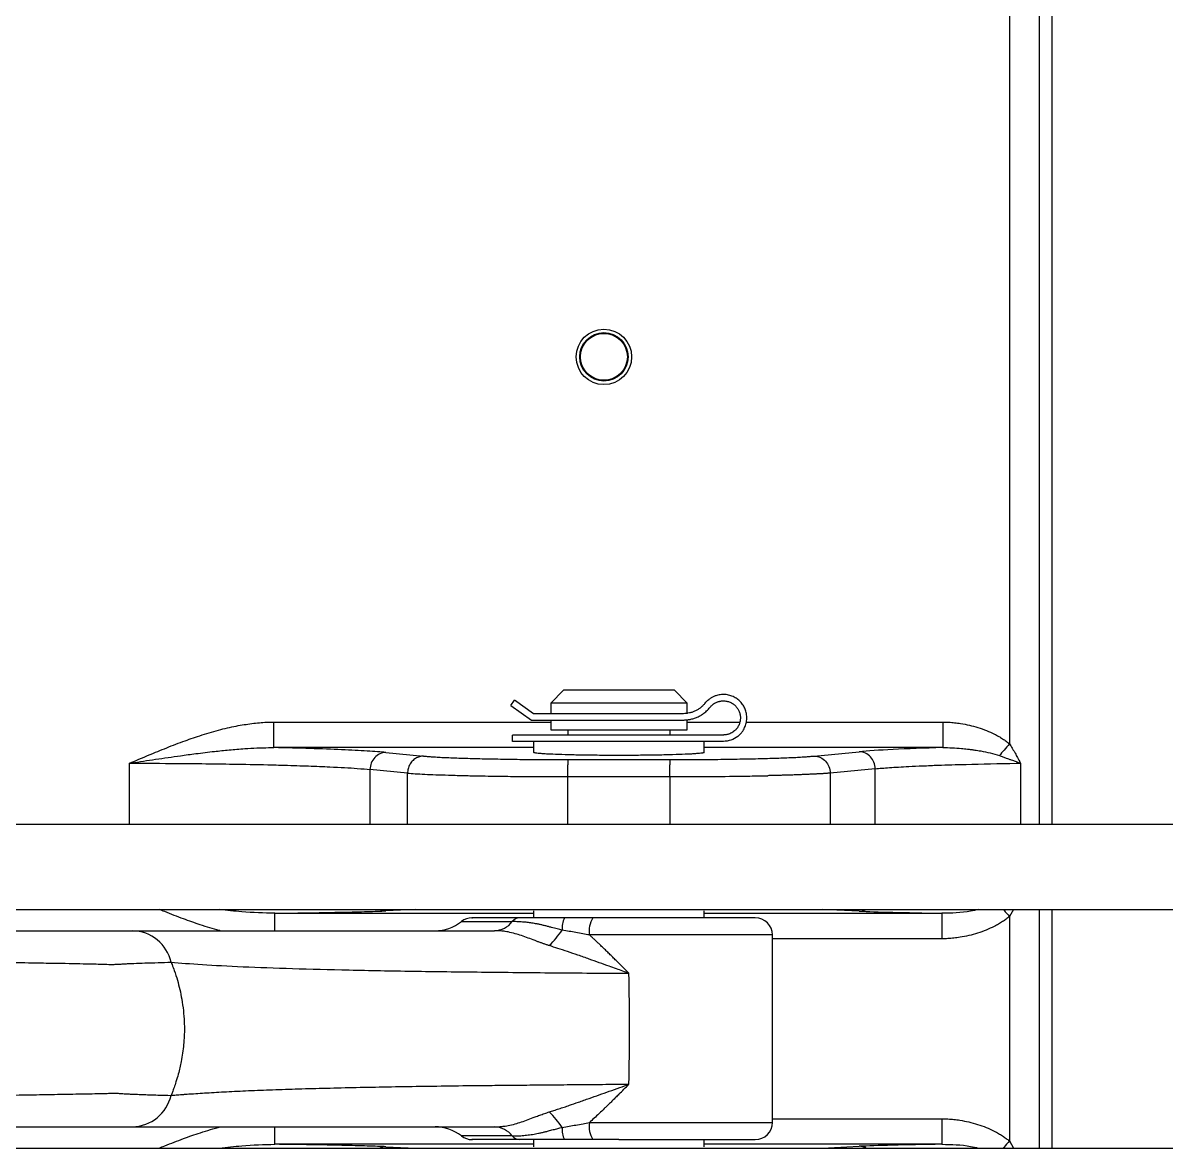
# Model space of a CAD drawing. Header units: centimetres. Extents: x 470464 to 524273, y 49611 to 59074.
# Drawn here: x 488103.19 to 488116.6, y 53981.16 to 53994.36 of the extents above; entities that cross this region are included whole.
import ezdxf

# ---------------------------------------------------------------- set-up
doc = ezdxf.new("R2010")
doc.units = ezdxf.units.CM
doc.header["$MEASUREMENT"] = 0
doc.layers.add('vinç', color=7, linetype='Continuous')

# ---------------------------------------------------------------- blocks, each defined once
blk = doc.blocks.new('fdtrhrghrtsehserhtr')
at = {"color": 2, "linetype": 'Continuous', "lineweight": 25}
for p, q in [((427562.018, 71738.973), (427562.018, 71779.024)), ((427563.018, 71738.973), (427563.018, 71779.024)), ((427565.818, 71738.973), (427565.818, 71779.024)), ((427543.918, 71776.526), (427562.018, 71776.526)), ((427563.018, 71776.526), (427565.818, 71776.526)), ((427543.918, 71776.379), (427562.018, 71776.379)), ((427563.018, 71776.379), (427565.818, 71776.379)), ((427561.304, 71776.159), (427562.018, 71776.159)), ((427543.918, 71776.029), (427561.076, 71776.029)), ((427563.018, 71776.076), (427563.102, 71776.029)), ((427563.102, 71776.029), (427565.734, 71776.029)), ((427565.734, 71776.029), (427565.818, 71776.076)), ((427560.821, 71772.942), (427560.821, 71775.249)), ((427561.121, 71775.249), (427561.121, 71772.449)), ((427563.063, 71772.449), (427563.063, 71775.238)), ((427563.363, 71775.238), (427563.363, 71773.249)), ((427565.473, 71773.249), (427565.473, 71775.238)), ((427565.773, 71775.238), (427565.773, 71772.449)), ((427561.369, 71774.456), (427561.42, 71773.928)), ((427562.018, 71774.456), (427561.369, 71774.456)), ((427561.22, 71773.74), (427561.169, 71774.268)), ((427563.039, 71774.268), (427563.018, 71773.833)), ((427565.818, 71773.833), (427565.797, 71774.268)), ((427561.42, 71773.928), (427562.018, 71773.928)), ((427563.318, 71773.249), (427563.318, 71771.104)), ((427565.518, 71773.249), (427563.318, 71773.249)), ((427565.518, 71771.104), (427565.518, 71773.249)), ((427560.821, 71772.249), (427560.821, 71772.864)), ((427560.973, 71772.674), (427560.973, 71770.199)), ((427561.048, 71772.674), (427561.048, 71770.199)), ((427561.177, 71772.449), (427561.048, 71772.449)), ((427563.118, 71772.449), (427563.035, 71772.449)), ((427565.801, 71772.449), (427565.718, 71772.449)), ((427560.598, 71772.249), (427560.447, 71772.099)), ((427560.598, 71772.249), (427560.598, 71770.649)), ((427560.723, 71772.249), (427560.598, 71772.249)), ((427560.723, 71772.205), (427560.723, 71770.449)), ((427560.913, 71772.249), (427560.795, 71772.249)), ((427560.798, 71770.425), (427560.798, 71772.205)), ((427560.973, 71772.049), (427560.913, 71772.049)), ((427561.261, 71770.849), (427561.261, 71772.048)), ((427561.461, 71770.849), (427561.461, 71772.048)), ((427561.461, 71772.048), (427562.018, 71772.048)), ((427560.447, 71770.799), (427560.598, 71770.649)), ((427560.913, 71770.849), (427560.973, 71770.849)), ((427562.018, 71770.849), (427561.461, 71770.849)), ((427560.598, 71770.649), (427560.723, 71770.649)), ((427560.798, 71770.649), (427560.913, 71770.649)), ((427560.821, 71767.4), (427560.821, 71770.649)), ((427560.723, 71770.449), (427560.565, 71770.224)), ((427561.048, 71770.449), (427561.177, 71770.449)), ((427561.121, 71770.449), (427561.121, 71767.4)), ((427563.035, 71770.449), (427563.118, 71770.449)), ((427563.063, 71767.414), (427563.063, 71770.449)), ((427565.718, 71770.449), (427565.801, 71770.449)), ((427565.773, 71770.449), (427565.773, 71767.414)), ((427560.626, 71770.18), (427560.798, 71770.425)), ((427560.626, 71770.18), (427560.565, 71770.224)), ((427561.048, 71770.199), (427560.973, 71770.199)), ((427563.161, 71769.601), (427563.161, 71770.198)), ((427565.675, 71770.198), (427565.675, 71769.601)), ((427561.178, 71768.717), (427561.22, 71769.158)), ((427563.018, 71769.065), (427563.035, 71768.717)), ((427565.802, 71768.717), (427565.818, 71769.065)), ((427561.42, 71768.97), (427561.378, 71768.529)), ((427562.018, 71768.97), (427561.42, 71768.97)), ((427561.378, 71768.529), (427562.018, 71768.529)), ((427562.018, 71765.71), (427561.304, 71765.71))]:
    blk.add_line(p, q, dxfattribs=at)
for radius in [0.325, 0.284, 0.275]:
    blk.add_circle((427556.538, 71771.273), radius, dxfattribs=at)
for centre, radius, start, end in [((427563.318, 71773.049), 0.2, 90, 180), ((427565.518, 71773.049), 0.2, 0, 90), ((427563.27, 71771.394), 0.294, 238.883, 279.4358), ((427565.566, 71771.394), 0.294, 260.564, 301.1179), ((427563.234, 71771.025), 0.243, 241.706, 276.4859), ((427562.475, 71769.649), 1.38, 45.4575, 55.2896), ((427566.361, 71769.649), 1.38, 124.7103, 134.5427), ((427565.603, 71771.025), 0.243, 263.5139, 298.2952), ((427563.23, 71770.286), 0.112, 182.2358, 231.974), ((427562.989, 71769.978), 0.28, 2.2358, 51.974), ((427565.848, 71769.978), 0.28, 128.0263, 177.7642), ((427565.606, 71770.286), 0.112, 308.0263, 357.7642), ((427563.318, 71769.725), 0.2, 180, 218.2132), ((427565.518, 71769.725), 0.2, 321.7868, 0), ((427562.768, 71769.292), 0.5, 0, 38.2132), ((427566.068, 71769.292), 0.5, 141.7868, 180), ((427563.745, 71765.734), 0.476, 102.9707, 178.7994), ((427565.092, 71765.733), 0.476, 1.1991, 76.9822)]:
    blk.add_arc(centre, radius, start, end, dxfattribs=at)
for points, knots in [([(427561.076, 71776.029), (427561.084, 71776.034), (427561.101, 71776.045), (427561.128, 71776.061), (427561.157, 71776.079), (427561.193, 71776.099), (427561.242, 71776.127), (427561.281, 71776.147), (427561.304, 71776.159)], [0, 0, 0, 0, 0.1110279, 0.2306052, 0.3587475, 0.4954674, 0.707011, 1, 1, 1, 1]), ([(427561.215, 71775.911), (427561.22, 71775.925), (427561.224, 71775.939), (427561.234, 71775.966), (427561.239, 71775.979), (427561.247, 71776.001), (427561.25, 71776.01), (427561.255, 71776.024), (427561.257, 71776.029), (427561.26, 71776.04), (427561.262, 71776.045), (427561.267, 71776.059), (427561.27, 71776.068), (427561.278, 71776.09), (427561.283, 71776.103), (427561.292, 71776.127), (427561.296, 71776.137), (427561.301, 71776.151), (427561.302, 71776.155), (427561.304, 71776.159)], [-3.358828, -3.358828, -3.358828, -3.358828, -2.790411, -2.790411, -2.239219, -2.239219, -1.894723, -1.894723, -1.679414, -1.679414, -1.464104, -1.464104, -1.119609, -1.119609, -0.568417, -0.568417, -0.16054, -0.16054, 0, 0, 0, 0]), ([(427561.369, 71774.456), (427561.364, 71774.503), (427561.36, 71774.559), (427561.351, 71774.69), (427561.346, 71774.765), (427561.339, 71774.9), (427561.337, 71774.955), (427561.332, 71775.071), (427561.329, 71775.132), (427561.323, 71775.297), (427561.32, 71775.406), (427561.312, 71775.704), (427561.308, 71775.902), (427561.304, 71776.126), (427561.304, 71776.143), (427561.304, 71776.159)], [0.3810386, 0.3810386, 0.3810386, 0.3810386, 0.5195309, 0.5195309, 0.6606857, 0.6606857, 0.7489074, 0.7489074, 0.8371292, 0.8371292, 0.978284, 0.978284, 1.2041317, 1.2041317, 1.2217303, 1.2217303, 1.2217303, 1.2217303]), ([(427560.821, 71775.249), (427560.821, 71775.26), (427560.822, 71775.283), (427560.823, 71775.318), (427560.825, 71775.352), (427560.829, 71775.387), (427560.833, 71775.422), (427560.841, 71775.48), (427560.857, 71775.559), (427560.884, 71775.661), (427560.919, 71775.759), (427560.955, 71775.84), (427560.988, 71775.903), (427561.016, 71775.948), (427561.045, 71775.991), (427561.065, 71776.016), (427561.076, 71776.029)], [0, 0, 0, 0, 0.040994, 0.082216, 0.123696, 0.165461, 0.207542, 0.249963, 0.374782, 0.499776, 0.626879, 0.74971, 0.817021, 0.881032, 0.941946, 1, 1, 1, 1]), ([(427561.076, 71776.029), (427561.1, 71776.008), (427561.125, 71775.987), (427561.173, 71775.947), (427561.195, 71775.928), (427561.215, 71775.911)], [0, 0, 0, 0, 0.5, 0.5, 1, 1, 1, 1]), ([(427563.018, 71775.957), (427563.022, 71775.96), (427563.047, 71775.982), (427563.076, 71776.007), (427563.102, 71776.029)], [0, 0, 0, 0, 0.135495, 1, 1, 1, 1]), ([(427563.102, 71776.029), (427563.107, 71776.023), (427563.118, 71776.01), (427563.133, 71775.99), (427563.148, 71775.97), (427563.162, 71775.948), (427563.177, 71775.925), (427563.191, 71775.901), (427563.204, 71775.877), (427563.229, 71775.829), (427563.262, 71775.756), (427563.298, 71775.656), (427563.326, 71775.553), (427563.345, 71775.461), (427563.356, 71775.379), (427563.362, 71775.308), (427563.363, 71775.262), (427563.363, 71775.238)], [0, 0, 0, 0, 0.028697, 0.058074, 0.088163, 0.118995, 0.150599, 0.183, 0.216224, 0.250294, 0.373309, 0.500235, 0.625111, 0.750051, 0.834558, 0.917795, 1, 1, 1, 1]), ([(427565.473, 71775.238), (427565.474, 71775.25), (427565.474, 71775.273), (427565.475, 71775.308), (427565.478, 71775.343), (427565.481, 71775.378), (427565.485, 71775.414), (427565.494, 71775.472), (427565.51, 71775.553), (427565.539, 71775.656), (427565.574, 71775.756), (427565.611, 71775.838), (427565.645, 71775.901), (427565.673, 71775.947), (427565.703, 71775.99), (427565.724, 71776.016), (427565.734, 71776.029)], [0, 0, 0, 0, 0.040937, 0.082124, 0.123591, 0.16537, 0.207488, 0.249974, 0.374701, 0.499788, 0.626833, 0.749721, 0.817051, 0.881066, 0.941971, 1, 1, 1, 1]), ([(427565.734, 71776.029), (427565.76, 71776.007), (427565.79, 71775.982), (427565.815, 71775.96), (427565.818, 71775.957)], [0, 0, 0, 0, 0.864506, 1, 1, 1, 1]), ([(427561.121, 71775.249), (427561.121, 71775.285), (427561.121, 71775.321), (427561.124, 71775.394), (427561.127, 71775.43), (427561.132, 71775.49), (427561.134, 71775.513), (427561.139, 71775.55), (427561.141, 71775.565), (427561.145, 71775.594), (427561.147, 71775.609), (427561.152, 71775.646), (427561.156, 71775.67), (427561.167, 71775.73), (427561.175, 71775.767), (427561.193, 71775.841), (427561.203, 71775.877), (427561.215, 71775.911)], [-8.332125, -8.332125, -8.332125, -8.332125, -6.922073, -6.922073, -5.55475, -5.55475, -4.700173, -4.700173, -4.166062, -4.166062, -3.631952, -3.631952, -2.777375, -2.777375, -1.410052, -1.410052, 0, 0, 0, 0]), ([(427563.018, 71775.664), (427563.026, 71775.634), (427563.06, 71775.493), (427563.062, 71775.35), (427563.063, 71775.238)], [0, 0, 0, 0, 0.214513, 1, 1, 1, 1]), ([(427565.773, 71775.238), (427565.775, 71775.35), (427565.777, 71775.493), (427565.811, 71775.634), (427565.818, 71775.664)], [0, 0, 0, 0, 0.7854879, 1, 1, 1, 1]), ([(427560.821, 71775.249), (427560.847, 71775.249), (427560.873, 71775.249), (427560.922, 71775.249), (427560.946, 71775.249), (427560.991, 71775.249), (427561.011, 71775.249), (427561.03, 71775.249)], [0.5, 0.5, 0.5, 0.5, 0.6666667, 0.6666667, 0.8333333, 0.8333333, 1, 1, 1, 1]), ([(427561.03, 71775.249), (427561.048, 71775.249), (427561.064, 71775.249), (427561.091, 71775.249), (427561.101, 71775.249), (427561.116, 71775.249), (427561.12, 71775.249), (427561.121, 71775.249)], [0, 0, 0, 0, 0.1666667, 0.1666667, 0.3333333, 0.3333333, 0.5, 0.5, 0.5, 0.5]), ([(427561.121, 71775.249), (427561.127, 71775.028), (427561.135, 71774.831), (427561.151, 71774.5), (427561.16, 71774.366), (427561.169, 71774.268)], [0, 0, 0, 0, 0.5, 0.5, 1, 1, 1, 1]), ([(427563.039, 71774.268), (427563.044, 71774.365), (427563.048, 71774.497), (427563.056, 71774.825), (427563.06, 71775.02), (427563.063, 71775.238)], [0, 0, 0, 0, 0.5, 0.5, 1, 1, 1, 1]), ([(427563.063, 71775.238), (427563.064, 71775.238), (427563.067, 71775.238), (427563.081, 71775.238), (427563.092, 71775.238), (427563.118, 71775.238), (427563.134, 71775.238), (427563.153, 71775.238)], [0.5, 0.5, 0.5, 0.5, 0.6666667, 0.6666667, 0.8333333, 0.8333333, 1, 1, 1, 1]), ([(427563.153, 71775.238), (427563.171, 71775.238), (427563.192, 71775.238), (427563.237, 71775.238), (427563.261, 71775.238), (427563.311, 71775.238), (427563.337, 71775.238), (427563.363, 71775.238)], [0, 0, 0, 0, 0.1666667, 0.1666667, 0.3333333, 0.3333333, 0.5, 0.5, 0.5, 0.5]), ([(427565.473, 71775.238), (427565.499, 71775.238), (427565.525, 71775.238), (427565.575, 71775.238), (427565.599, 71775.238), (427565.644, 71775.238), (427565.665, 71775.238), (427565.684, 71775.238)], [0.5, 0.5, 0.5, 0.5, 0.6666667, 0.6666667, 0.8333333, 0.8333333, 1, 1, 1, 1]), ([(427565.684, 71775.238), (427565.702, 71775.238), (427565.718, 71775.238), (427565.745, 71775.238), (427565.755, 71775.238), (427565.769, 71775.238), (427565.773, 71775.238), (427565.773, 71775.238)], [0, 0, 0, 0, 0.1666667, 0.1666667, 0.3333333, 0.3333333, 0.5, 0.5, 0.5, 0.5]), ([(427565.773, 71775.238), (427565.777, 71775.02), (427565.78, 71774.825), (427565.788, 71774.497), (427565.793, 71774.365), (427565.797, 71774.268)], [0, 0, 0, 0, 0.5, 0.5, 1, 1, 1, 1]), ([(427561.229, 71774.4), (427561.21, 71774.382), (427561.195, 71774.362), (427561.175, 71774.317), (427561.17, 71774.292), (427561.169, 71774.268)], [0, 0, 0, 0, 0.5, 0.5, 1, 1, 1, 1]), ([(427561.369, 71774.456), (427561.343, 71774.455), (427561.317, 71774.45), (427561.269, 71774.431), (427561.247, 71774.417), (427561.229, 71774.4)], [0, 0, 0, 0, 0.5, 0.5, 1, 1, 1, 1]), ([(427563.039, 71774.268), (427563.038, 71774.28), (427563.036, 71774.304), (427563.028, 71774.332), (427563.02, 71774.346), (427563.018, 71774.349)], [0, 0, 0, 0, 0.437434, 0.874868, 1, 1, 1, 1]), ([(427565.818, 71774.349), (427565.816, 71774.346), (427565.808, 71774.332), (427565.8, 71774.304), (427565.798, 71774.28), (427565.797, 71774.268)], [0, 0, 0, 0, 0.12513, 0.562565, 1, 1, 1, 1]), ([(427561.22, 71773.74), (427561.22, 71773.764), (427561.226, 71773.789), (427561.246, 71773.834), (427561.261, 71773.855), (427561.279, 71773.872)], [0, 0, 0, 0, 0.5, 0.5, 1, 1, 1, 1]), ([(427561.279, 71773.872), (427561.298, 71773.889), (427561.32, 71773.903), (427561.368, 71773.922), (427561.394, 71773.927), (427561.42, 71773.928)], [0, 0, 0, 0, 0.5, 0.5, 1, 1, 1, 1]), ([(427561.42, 71773.928), (427561.42, 71773.923), (427561.421, 71773.913), (427561.422, 71773.898), (427561.424, 71773.882), (427561.425, 71773.865), (427561.426, 71773.848), (427561.427, 71773.83), (427561.428, 71773.811), (427561.429, 71773.792), (427561.43, 71773.772), (427561.431, 71773.752), (427561.432, 71773.731), (427561.433, 71773.71), (427561.434, 71773.689), (427561.435, 71773.667), (427561.436, 71773.644), (427561.437, 71773.622), (427561.438, 71773.598), (427561.439, 71773.575), (427561.44, 71773.551), (427561.441, 71773.527), (427561.442, 71773.503), (427561.442, 71773.478), (427561.443, 71773.453), (427561.444, 71773.428), (427561.445, 71773.403), (427561.445, 71773.377), (427561.446, 71773.352), (427561.447, 71773.326), (427561.447, 71773.3), (427561.448, 71773.274), (427561.449, 71773.248), (427561.449, 71773.222), (427561.45, 71773.204), (427561.45, 71773.196)], [0, 0, 0, 0, 0.034231, 0.068216, 0.101955, 0.135449, 0.168698, 0.201701, 0.234458, 0.26697, 0.299237, 0.331258, 0.363034, 0.394564, 0.425849, 0.456888, 0.487682, 0.51823, 0.548533, 0.57859, 0.608402, 0.637969, 0.66729, 0.696365, 0.725196, 0.75378, 0.78212, 0.810214, 0.838062, 0.865665, 0.893023, 0.920135, 0.947002, 0.973624, 1, 1, 1, 1]), ([(427561.261, 71772.048), (427561.261, 71772.063), (427561.261, 71772.092), (427561.261, 71772.136), (427561.261, 71772.18), (427561.261, 71772.224), (427561.261, 71772.267), (427561.261, 71772.342), (427561.26, 71772.446), (427561.259, 71772.579), (427561.257, 71772.71), (427561.254, 71772.881), (427561.25, 71773.085), (427561.245, 71773.267), (427561.24, 71773.397), (427561.237, 71773.485), (427561.233, 71773.564), (427561.229, 71773.621), (427561.226, 71773.663), (427561.224, 71773.691), (427561.222, 71773.717), (427561.221, 71773.732), (427561.22, 71773.74)], [0, 0, 0, 0, 0.0199979, 0.0399732, 0.059938, 0.0799041, 0.0998835, 0.119888, 0.1819542, 0.2440453, 0.3076312, 0.3712434, 0.4999246, 0.6286174, 0.6922193, 0.7558484, 0.8179388, 0.8800554, 0.9100566, 0.9400209, 0.9699886, 1, 1, 1, 1]), ([(427561.461, 71772.048), (427561.461, 71772.196), (427561.461, 71772.344), (427561.459, 71772.628), (427561.457, 71772.764), (427561.454, 71772.975), (427561.453, 71773.054), (427561.451, 71773.152), (427561.45, 71773.174), (427561.45, 71773.196)], [-0.6108652, -0.6108652, -0.6108652, -0.6108652, -0.3891642, -0.3891642, -0.1741814, -0.1741814, -0.0398171, -0.0398171, 0, 0, 0, 0]), ([(427563.118, 71773.049), (427563.118, 71773.049), (427563.118, 71772.88), (427563.118, 71772.28), (427563.118, 71771.873), (427563.118, 71771.449)], [0, 0, 0, 0, 0.5, 0.5, 1, 1, 1, 1]), ([(427565.718, 71771.449), (427565.718, 71771.873), (427565.718, 71772.28), (427565.718, 71772.88), (427565.718, 71773.049), (427565.718, 71773.049)], [0, 0, 0, 0, 0.5, 0.5, 1, 1, 1, 1]), ([(427560.989, 71772.843), (427560.985, 71772.848), (427560.978, 71772.857), (427560.966, 71772.869), (427560.954, 71772.881), (427560.94, 71772.892), (427560.926, 71772.902), (427560.901, 71772.918), (427560.861, 71772.936), (427560.806, 71772.949), (427560.75, 71772.95), (427560.696, 71772.94), (427560.646, 71772.92), (427560.602, 71772.892), (427560.564, 71772.856), (427560.533, 71772.812), (427560.51, 71772.762), (427560.498, 71772.707), (427560.496, 71772.651), (427560.506, 71772.602), (427560.52, 71772.563), (427560.536, 71772.532), (427560.549, 71772.514), (427560.556, 71772.504)], [0, 0, 0, 0, 0.020146, 0.040137, 0.06005, 0.079967, 0.099968, 0.120131, 0.185081, 0.250093, 0.315044, 0.380056, 0.440012, 0.500029, 0.559985, 0.620002, 0.684952, 0.749965, 0.814915, 0.879927, 0.920045, 0.959855, 1, 1, 1, 1]), ([(427560.583, 71772.609), (427560.582, 71772.613), (427560.58, 71772.621), (427560.577, 71772.633), (427560.574, 71772.645), (427560.573, 71772.658), (427560.572, 71772.67), (427560.573, 71772.692), (427560.577, 71772.723), (427560.591, 71772.762), (427560.613, 71772.797), (427560.641, 71772.826), (427560.672, 71772.848), (427560.707, 71772.864), (427560.744, 71772.873), (427560.783, 71772.875), (427560.822, 71772.869), (427560.861, 71772.855), (427560.896, 71772.833), (427560.922, 71772.808), (427560.94, 71772.784), (427560.953, 71772.762), (427560.959, 71772.747), (427560.962, 71772.739)], [0, 0, 0, 0, 0.020143, 0.040132, 0.060045, 0.079962, 0.099964, 0.120131, 0.185069, 0.250093, 0.315032, 0.380056, 0.44, 0.500029, 0.559973, 0.620002, 0.68494, 0.749964, 0.814903, 0.879927, 0.92004, 0.95985, 1, 1, 1, 1]), ([(427560.962, 71772.739), (427560.963, 71772.735), (427560.966, 71772.726), (427560.969, 71772.713), (427560.971, 71772.7), (427560.972, 71772.687), (427560.972, 71772.678), (427560.973, 71772.674)], [0, 0, 0, 0, 0.20089, 0.400446, 0.599554, 0.79911, 1, 1, 1, 1]), ([(427560.989, 71772.843), (427561.008, 71772.819), (427561.023, 71772.792), (427561.042, 71772.735), (427561.048, 71772.704), (427561.048, 71772.674)], [0, 0, 0, 0, 0.5, 0.5, 1, 1, 1, 1]), ([(427560.648, 71772.518), (427560.644, 71772.521), (427560.637, 71772.527), (427560.627, 71772.537), (427560.617, 71772.547), (427560.606, 71772.562), (427560.594, 71772.582), (427560.587, 71772.6), (427560.583, 71772.609)], [0, 0, 0, 0, 0.12526, 0.249956, 0.374713, 0.500153, 0.749956, 1, 1, 1, 1]), ([(427560.601, 71772.459), (427560.605, 71772.455), (427560.614, 71772.448), (427560.627, 71772.435), (427560.64, 71772.422), (427560.655, 71772.404), (427560.673, 71772.379), (427560.691, 71772.346), (427560.705, 71772.312), (427560.715, 71772.277), (427560.721, 71772.241), (427560.722, 71772.217), (427560.723, 71772.205)], [0, 0, 0, 0, 0.061786, 0.123406, 0.185047, 0.2469, 0.373384, 0.500047, 0.62653, 0.753193, 0.876552, 1, 1, 1, 1]), ([(427560.798, 71772.205), (427560.797, 71772.211), (427560.797, 71772.223), (427560.796, 71772.241), (427560.794, 71772.258), (427560.791, 71772.276), (427560.786, 71772.302), (427560.776, 71772.337), (427560.759, 71772.379), (427560.737, 71772.419), (427560.714, 71772.451), (427560.691, 71772.478), (427560.67, 71772.499), (427560.655, 71772.511), (427560.648, 71772.518)], [0, 0, 0, 0, 0.049452, 0.09877, 0.148052, 0.197393, 0.246892, 0.373382, 0.500017, 0.626507, 0.753143, 0.835472, 0.917607, 1, 1, 1, 1]), ([(427561.177, 71772.449), (427561.178, 71772.449), (427561.178, 71772.449), (427561.18, 71772.447), (427561.181, 71772.445), (427561.182, 71772.442), (427561.183, 71772.437), (427561.185, 71772.429), (427561.187, 71772.411), (427561.19, 71772.38), (427561.193, 71772.338), (427561.198, 71772.27), (427561.202, 71772.161), (427561.207, 71772.001), (427561.21, 71771.822), (427561.212, 71771.635), (427561.213, 71771.449), (427561.212, 71771.262), (427561.21, 71771.076), (427561.207, 71770.897), (427561.202, 71770.737), (427561.198, 71770.628), (427561.193, 71770.559), (427561.19, 71770.518), (427561.187, 71770.486), (427561.184, 71770.467), (427561.182, 71770.456), (427561.18, 71770.45), (427561.178, 71770.449), (427561.177, 71770.449)], [0, 0, 0, 0, 0.009734, 0.019451, 0.02916, 0.038869, 0.048589, 0.058328, 0.089224, 0.120136, 0.152317, 0.184514, 0.250168, 0.315813, 0.380087, 0.44179, 0.500003, 0.558217, 0.61992, 0.684194, 0.749839, 0.815492, 0.847672, 0.879871, 0.910766, 0.941679, 0.961128, 0.980544, 1, 1, 1, 1]), ([(427560.913, 71770.649), (427560.913, 71770.649), (427560.913, 71770.67), (427560.913, 71770.75), (427560.913, 71770.809), (427560.913, 71770.957), (427560.913, 71771.046), (427560.913, 71771.239), (427560.913, 71771.344), (427560.913, 71771.553), (427560.913, 71771.658), (427560.913, 71771.852), (427560.913, 71771.94), (427560.913, 71772.089), (427560.913, 71772.148), (427560.913, 71772.228), (427560.913, 71772.249), (427560.913, 71772.249)], [0, 0, 0, 0, 0.125, 0.125, 0.25, 0.25, 0.375, 0.375, 0.5, 0.5, 0.625, 0.625, 0.75, 0.75, 0.875, 0.875, 1, 1, 1, 1]), ([(427560.448, 71772.099), (427560.448, 71772.099), (427560.448, 71772.082), (427560.448, 71772.017), (427560.448, 71771.969), (427560.448, 71771.848), (427560.448, 71771.776), (427560.448, 71771.619), (427560.448, 71771.534), (427560.448, 71771.364), (427560.448, 71771.279), (427560.448, 71771.121), (427560.448, 71771.049), (427560.448, 71770.929), (427560.448, 71770.881), (427560.448, 71770.816), (427560.448, 71770.799), (427560.448, 71770.799)], [0, 0, 0, 0, 0.125, 0.125, 0.25, 0.25, 0.375, 0.375, 0.5, 0.5, 0.625, 0.625, 0.75, 0.75, 0.875, 0.875, 1, 1, 1, 1]), ([(427561.261, 71772.048), (427561.262, 71772.048), (427561.265, 71772.048), (427561.275, 71772.048), (427561.282, 71772.048), (427561.299, 71772.048), (427561.31, 71772.048), (427561.322, 71772.048)], [0, 0, 0, 0, 0.1666667, 0.1666667, 0.3333333, 0.3333333, 0.5, 0.5, 0.5, 0.5]), ([(427561.461, 71772.048), (427561.436, 71772.048), (427561.41, 71772.048), (427561.363, 71772.048), (427561.341, 71772.048), (427561.322, 71772.048)], [0, 0, 0, 0, 0.5, 0.5, 1, 1, 1, 1]), ([(427563.768, 71771.567), (427563.76, 71771.543), (427563.742, 71771.494), (427563.714, 71771.417), (427563.681, 71771.324), (427563.643, 71771.219), (427563.6, 71771.096), (427563.556, 71770.972), (427563.514, 71770.849), (427563.477, 71770.737), (427563.454, 71770.666), (427563.443, 71770.632)], [0, 0, 0, 0, 0.075686, 0.158757, 0.249286, 0.373681, 0.499329, 0.642457, 0.773735, 0.892974, 1, 1, 1, 1]), ([(427563.638, 71766.198), (427563.655, 71766.404), (427563.674, 71766.687), (427563.698, 71767.218), (427563.705, 71767.414), (427563.718, 71767.83), (427563.724, 71768.051), (427563.734, 71768.522), (427563.739, 71768.774), (427563.747, 71769.294), (427563.75, 71769.562), (427563.756, 71770.113), (427563.759, 71770.399), (427563.764, 71770.979), (427563.766, 71771.273), (427563.768, 71771.567)], [0, 0, 0, 0, 0.25, 0.25, 0.375, 0.375, 0.5, 0.5, 0.625, 0.625, 0.75, 0.75, 0.875, 0.875, 1, 1, 1, 1]), ([(427565.068, 71771.567), (427564.852, 71771.571), (427564.635, 71771.573), (427564.202, 71771.573), (427563.985, 71771.571), (427563.768, 71771.567)], [0, 0, 0, 0, 0.5, 0.5, 1, 1, 1, 1]), ([(427565.199, 71766.197), (427565.199, 71766.206), (427565.197, 71766.225), (427565.195, 71766.255), (427565.192, 71766.289), (427565.189, 71766.326), (427565.186, 71766.365), (427565.183, 71766.41), (427565.179, 71766.475), (427565.171, 71766.596), (427565.159, 71766.783), (427565.147, 71767.034), (427565.135, 71767.311), (427565.125, 71767.61), (427565.116, 71767.933), (427565.108, 71768.275), (427565.1, 71768.639), (427565.094, 71769.018), (427565.088, 71769.416), (427565.084, 71769.732), (427565.082, 71769.962), (427565.08, 71770.096), (427565.079, 71770.232), (427565.078, 71770.371), (427565.076, 71770.513), (427565.075, 71770.658), (427565.074, 71770.804), (427565.073, 71770.953), (427565.072, 71771.104), (427565.07, 71771.257), (427565.069, 71771.411), (427565.069, 71771.515), (427565.068, 71771.567)], [0, 0, 0, 0, 0.010863, 0.022565, 0.035109, 0.048495, 0.062725, 0.0761, 0.093903, 0.125012, 0.187181, 0.249558, 0.312182, 0.37458, 0.436145, 0.49931, 0.560784, 0.624323, 0.685621, 0.749177, 0.768775, 0.788642, 0.808769, 0.829148, 0.849769, 0.870622, 0.891696, 0.912981, 0.934466, 0.956139, 0.977988, 1, 1, 1, 1]), ([(427565.393, 71770.632), (427565.388, 71770.651), (427565.376, 71770.688), (427565.357, 71770.746), (427565.337, 71770.806), (427565.311, 71770.882), (427565.277, 71770.981), (427565.236, 71771.098), (427565.193, 71771.218), (427565.151, 71771.337), (427565.109, 71771.454), (427565.081, 71771.531), (427565.068, 71771.567)], [0, 0, 0, 0, 0.058381, 0.119579, 0.183574, 0.250346, 0.362917, 0.500673, 0.625755, 0.750716, 0.883705, 1, 1, 1, 1]), ([(427563.65, 71771.449), (427563.636, 71771.435), (427563.609, 71771.407), (427563.569, 71771.367), (427563.531, 71771.328), (427563.495, 71771.291), (427563.46, 71771.255), (427563.428, 71771.222), (427563.398, 71771.19), (427563.37, 71771.16), (427563.343, 71771.131), (427563.326, 71771.113), (427563.318, 71771.104)], [0, 0, 0, 0, 0.123951, 0.242519, 0.355722, 0.463585, 0.566131, 0.663386, 0.755376, 0.842126, 0.92366, 1, 1, 1, 1]), ([(427565.186, 71771.449), (427565.199, 71771.436), (427565.224, 71771.411), (427565.26, 71771.375), (427565.293, 71771.341), (427565.325, 71771.309), (427565.364, 71771.268), (427565.412, 71771.218), (427565.466, 71771.16), (427565.501, 71771.122), (427565.518, 71771.104)], [0, 0, 0, 0, 0.112078, 0.218163, 0.318256, 0.412359, 0.500472, 0.675948, 0.84245, 1, 1, 1, 1]), ([(427565.718, 71771.449), (427565.718, 71771.436), (427565.718, 71771.41), (427565.718, 71771.372), (427565.718, 71771.333), (427565.718, 71771.295), (427565.718, 71771.257), (427565.718, 71771.218), (427565.718, 71771.18), (427565.718, 71771.155), (427565.718, 71771.142)], [0, 0, 0, 0, 0.125254, 0.250291, 0.375182, 0.5, 0.624818, 0.749709, 0.874746, 1, 1, 1, 1]), ([(427565.718, 71771.142), (427565.718, 71771.125), (427565.718, 71771.089), (427565.718, 71771.034), (427565.718, 71770.971), (427565.718, 71770.896), (427565.718, 71770.84), (427565.718, 71770.811)], [0, 0, 0, 0, 0.157919, 0.324572, 0.499977, 0.731509, 1, 1, 1, 1]), ([(427563.318, 71771.104), (427563.314, 71771.079), (427563.304, 71771.025), (427563.29, 71770.946), (427563.275, 71770.864), (427563.266, 71770.811), (427563.261, 71770.783)], [0, 0, 0, 0, 0.237877, 0.499996, 0.740499, 1, 1, 1, 1]), ([(427565.575, 71770.783), (427565.571, 71770.811), (427565.561, 71770.864), (427565.547, 71770.946), (427565.532, 71771.025), (427565.523, 71771.079), (427565.518, 71771.104)], [0, 0, 0, 0, 0.259265, 0.500006, 0.765025, 1, 1, 1, 1]), ([(427561.22, 71769.158), (427561.221, 71769.163), (427561.222, 71769.173), (427561.223, 71769.19), (427561.224, 71769.207), (427561.226, 71769.226), (427561.227, 71769.245), (427561.229, 71769.28), (427561.233, 71769.334), (427561.237, 71769.412), (427561.24, 71769.5), (427561.245, 71769.63), (427561.25, 71769.812), (427561.254, 71770.016), (427561.257, 71770.188), (427561.259, 71770.319), (427561.26, 71770.452), (427561.261, 71770.563), (427561.261, 71770.652), (427561.261, 71770.717), (427561.261, 71770.783), (427561.261, 71770.827), (427561.261, 71770.849)], [0, 0, 0, 0, 0.020009, 0.039994, 0.059969, 0.079945, 0.099934, 0.119948, 0.182041, 0.244155, 0.30776, 0.371386, 0.500079, 0.62876, 0.692348, 0.755958, 0.818026, 0.880116, 0.910103, 0.940052, 0.970005, 1, 1, 1, 1]), ([(427561.261, 71770.849), (427561.262, 71770.849), (427561.268, 71770.849), (427561.289, 71770.849), (427561.304, 71770.849), (427561.322, 71770.849)], [0, 0, 0, 0, 0.5, 0.5, 1, 1, 1, 1]), ([(427561.461, 71770.849), (427561.444, 71770.849), (427561.427, 71770.849), (427561.394, 71770.849), (427561.378, 71770.849), (427561.348, 71770.849), (427561.335, 71770.849), (427561.322, 71770.849)], [0.500031, 0.500031, 0.500031, 0.500031, 0.6666977, 0.6666977, 0.8333643, 0.8333643, 1, 1, 1, 1]), ([(427561.45, 71769.702), (427561.451, 71769.735), (427561.451, 71769.77), (427561.453, 71769.853), (427561.454, 71769.904), (427561.456, 71770.037), (427561.457, 71770.122), (427561.46, 71770.349), (427561.46, 71770.493), (427561.461, 71770.709), (427561.461, 71770.779), (427561.461, 71770.849)], [0, 0, 0, 0, 0.0612642, 0.0612642, 0.1474347, 0.1474347, 0.2853074, 0.2853074, 0.5059038, 0.5059038, 0.6108652, 0.6108652, 0.6108652, 0.6108652]), ([(427563.118, 71770.811), (427563.118, 71770.712), (427563.118, 71770.617), (427563.118, 71770.438), (427563.118, 71770.355), (427563.118, 71770.282)], [0, 0, 0, 0, 0.5, 0.5, 1, 1, 1, 1]), ([(427563.261, 71770.783), (427563.259, 71770.774), (427563.254, 71770.754), (427563.247, 71770.724), (427563.238, 71770.691), (427563.229, 71770.657), (427563.22, 71770.62), (427563.21, 71770.583), (427563.201, 71770.545), (427563.193, 71770.508), (427563.184, 71770.465), (427563.176, 71770.415), (427563.169, 71770.359), (427563.165, 71770.304), (427563.162, 71770.251), (427563.161, 71770.216), (427563.161, 71770.198)], [0, 0, 0, 0, 0.0426052, 0.0889718, 0.1389993, 0.1927223, 0.2503596, 0.3124755, 0.3751143, 0.4365015, 0.5002121, 0.5976011, 0.6968837, 0.7974481, 0.8986862, 1, 1, 1, 1]), ([(427565.675, 71770.198), (427565.675, 71770.209), (427565.675, 71770.231), (427565.674, 71770.264), (427565.672, 71770.298), (427565.67, 71770.332), (427565.666, 71770.366), (427565.662, 71770.401), (427565.657, 71770.436), (427565.651, 71770.47), (427565.644, 71770.507), (427565.636, 71770.544), (427565.626, 71770.583), (427565.615, 71770.627), (427565.602, 71770.677), (427565.588, 71770.731), (427565.579, 71770.766), (427565.575, 71770.783)], [0, 0, 0, 0, 0.063238, 0.126528, 0.189727, 0.252689, 0.315268, 0.377314, 0.438681, 0.499219, 0.557767, 0.624251, 0.687064, 0.749223, 0.839578, 0.922985, 1, 1, 1, 1]), ([(427565.718, 71770.811), (427565.718, 71770.799), (427565.718, 71770.778), (427565.718, 71770.745), (427565.718, 71770.713), (427565.718, 71770.681), (427565.718, 71770.649), (427565.718, 71770.618), (427565.718, 71770.588), (427565.718, 71770.557), (427565.718, 71770.519), (427565.718, 71770.474), (427565.718, 71770.422), (427565.718, 71770.373), (427565.718, 71770.326), (427565.718, 71770.297), (427565.718, 71770.282)], [0, 0, 0, 0, 0.056432, 0.112515, 0.168305, 0.223857, 0.27923, 0.334481, 0.389667, 0.444847, 0.500079, 0.60133, 0.701561, 0.801155, 0.900503, 1, 1, 1, 1]), ([(427563.443, 71770.632), (427563.439, 71770.621), (427563.432, 71770.599), (427563.421, 71770.565), (427563.409, 71770.532), (427563.397, 71770.498), (427563.378, 71770.449), (427563.354, 71770.384), (427563.326, 71770.306), (427563.301, 71770.229), (427563.286, 71770.166), (427563.276, 71770.112), (427563.271, 71770.07), (427563.269, 71770.027), (427563.268, 71770), (427563.268, 71769.989)], [0, 0, 0, 0, 0.049811, 0.099728, 0.1498, 0.20007, 0.250579, 0.377047, 0.500165, 0.615431, 0.749721, 0.802014, 0.874652, 0.947995, 1, 1, 1, 1]), ([(427565.568, 71769.989), (427565.568, 71769.996), (427565.568, 71770.012), (427565.567, 71770.039), (427565.565, 71770.074), (427565.56, 71770.112), (427565.551, 71770.166), (427565.536, 71770.229), (427565.511, 71770.307), (427565.483, 71770.384), (427565.456, 71770.456), (427565.432, 71770.52), (427565.412, 71770.576), (427565.4, 71770.614), (427565.393, 71770.632)], [0, 0, 0, 0, 0.032254, 0.07399, 0.125361, 0.198021, 0.250446, 0.384827, 0.500188, 0.623215, 0.749606, 0.833583, 0.91698, 1, 1, 1, 1]), ([(427563.118, 71770.282), (427563.118, 71770.179), (427563.118, 71769.968), (427563.118, 71769.788), (427563.118, 71769.709), (427563.118, 71769.728), (427563.118, 71769.73)], [0, 0, 0, 0, 0.3155779, 0.6426427, 0.9697075, 1, 1, 1, 1]), ([(427565.718, 71770.282), (427565.718, 71770.179), (427565.718, 71769.968), (427565.718, 71769.788), (427565.718, 71769.709), (427565.718, 71769.728), (427565.718, 71769.73)], [0, 0, 0, 0, 0.315579, 0.642644, 0.969709, 1, 1, 1, 1]), ([(427563.268, 71765.744), (427563.268, 71765.753), (427563.268, 71765.772), (427563.268, 71765.803), (427563.268, 71765.834), (427563.268, 71765.866), (427563.268, 71765.899), (427563.268, 71765.933), (427563.268, 71765.968), (427563.268, 71766.004), (427563.268, 71766.041), (427563.268, 71766.079), (427563.268, 71766.118), (427563.268, 71766.158), (427563.268, 71766.199), (427563.268, 71766.241), (427563.268, 71766.284), (427563.268, 71766.328), (427563.268, 71766.373), (427563.268, 71766.472), (427563.268, 71766.633), (427563.268, 71766.868), (427563.268, 71767.12), (427563.268, 71767.387), (427563.268, 71767.669), (427563.268, 71767.965), (427563.268, 71768.274), (427563.268, 71768.533), (427563.268, 71768.731), (427563.268, 71768.865), (427563.268, 71769.001), (427563.268, 71769.138), (427563.268, 71769.276), (427563.268, 71769.416), (427563.268, 71769.557), (427563.268, 71769.699), (427563.268, 71769.843), (427563.268, 71769.94), (427563.268, 71769.989)], [0, 0, 0, 0, 0.013862, 0.027714, 0.041557, 0.055393, 0.069226, 0.083056, 0.096888, 0.110722, 0.124561, 0.138408, 0.152264, 0.166133, 0.180015, 0.193914, 0.207832, 0.221771, 0.235733, 0.249721, 0.31215, 0.374964, 0.437765, 0.500161, 0.562508, 0.624738, 0.687351, 0.750011, 0.775115, 0.80016, 0.825159, 0.850126, 0.875073, 0.900016, 0.924966, 0.949938, 0.974945, 1, 1, 1, 1]), ([(427565.568, 71765.743), (427565.568, 71765.752), (427565.568, 71765.77), (427565.568, 71765.799), (427565.568, 71765.828), (427565.568, 71765.858), (427565.568, 71765.889), (427565.568, 71765.921), (427565.568, 71765.953), (427565.568, 71765.986), (427565.568, 71766.021), (427565.568, 71766.056), (427565.568, 71766.108), (427565.568, 71766.189), (427565.568, 71766.298), (427565.568, 71766.418), (427565.568, 71766.54), (427565.568, 71766.667), (427565.568, 71766.845), (427565.568, 71767.176), (427565.568, 71767.647), (427565.568, 71768.225), (427565.568, 71768.69), (427565.568, 71769.078), (427565.568, 71769.31), (427565.568, 71769.511), (427565.568, 71769.662), (427565.568, 71769.833), (427565.568, 71769.936), (427565.568, 71769.989)], [0, 0, 0, 0, 0.0131, 0.026176, 0.039229, 0.052261, 0.065274, 0.078271, 0.091252, 0.10422, 0.117177, 0.130124, 0.143064, 0.173763, 0.214171, 0.249769, 0.285438, 0.321231, 0.357089, 0.428808, 0.571321, 0.678253, 0.785892, 0.839543, 0.892995, 0.911, 0.946444, 0.972822, 1, 1, 1, 1]), ([(427561.42, 71768.97), (427561.424, 71769.022), (427561.429, 71769.09), (427561.437, 71769.253), (427561.44, 71769.346), (427561.445, 71769.517), (427561.447, 71769.588), (427561.449, 71769.675), (427561.45, 71769.688), (427561.45, 71769.702)], [0.6108652, 0.6108652, 0.6108652, 0.6108652, 0.8383552, 0.8383552, 1.0589516, 1.0589516, 1.1968243, 1.1968243, 1.2217305, 1.2217305, 1.2217305, 1.2217305]), ([(427561.22, 71769.158), (427561.22, 71769.141), (427561.223, 71769.125), (427561.232, 71769.094), (427561.239, 71769.079), (427561.256, 71769.05), (427561.267, 71769.037), (427561.279, 71769.026)], [0, 0, 0, 0, 0.1666667, 0.1666667, 0.3333333, 0.3333333, 0.5, 0.5, 0.5, 0.5]), ([(427561.279, 71769.026), (427561.292, 71769.014), (427561.306, 71769.004), (427561.336, 71768.987), (427561.352, 71768.981), (427561.385, 71768.972), (427561.403, 71768.97), (427561.42, 71768.97)], [0.5, 0.5, 0.5, 0.5, 0.6666667, 0.6666667, 0.8333333, 0.8333333, 1, 1, 1, 1]), ([(427561.178, 71768.717), (427561.172, 71768.657), (427561.166, 71768.582), (427561.156, 71768.407), (427561.15, 71768.307), (427561.141, 71768.083), (427561.136, 71767.96), (427561.128, 71767.694), (427561.124, 71767.551), (427561.121, 71767.4)], [0, 0, 0, 0, 0.25, 0.25, 0.5, 0.5, 0.75, 0.75, 1, 1, 1, 1]), ([(427561.178, 71768.717), (427561.178, 71768.693), (427561.184, 71768.668), (427561.204, 71768.623), (427561.219, 71768.603), (427561.237, 71768.585)], [0, 0, 0, 0, 0.5, 0.5, 1, 1, 1, 1]), ([(427563.018, 71768.644), (427563.019, 71768.644), (427563.025, 71768.656), (427563.032, 71768.681), (427563.034, 71768.705), (427563.035, 71768.717)], [0, 0, 0, 0, 0.029119, 0.514559, 1, 1, 1, 1]), ([(427563.063, 71767.414), (427563.061, 71767.563), (427563.06, 71767.704), (427563.056, 71767.968), (427563.053, 71768.09), (427563.049, 71768.311), (427563.046, 71768.41), (427563.041, 71768.583), (427563.038, 71768.657), (427563.035, 71768.717)], [0, 0, 0, 0, 0.25, 0.25, 0.5, 0.5, 0.75, 0.75, 1, 1, 1, 1]), ([(427565.802, 71768.717), (427565.799, 71768.657), (427565.796, 71768.583), (427565.791, 71768.41), (427565.788, 71768.311), (427565.783, 71768.09), (427565.781, 71767.968), (427565.777, 71767.704), (427565.775, 71767.563), (427565.773, 71767.414)], [0, 0, 0, 0, 0.25, 0.25, 0.5, 0.5, 0.75, 0.75, 1, 1, 1, 1]), ([(427565.802, 71768.717), (427565.803, 71768.705), (427565.804, 71768.681), (427565.811, 71768.656), (427565.818, 71768.644), (427565.818, 71768.644)], [0, 0, 0, 0, 0.485442, 0.970884, 1, 1, 1, 1]), ([(427561.237, 71768.585), (427561.256, 71768.568), (427561.278, 71768.554), (427561.326, 71768.535), (427561.352, 71768.53), (427561.378, 71768.529)], [0, 0, 0, 0, 0.5, 0.5, 1, 1, 1, 1]), ([(427561.324, 71767.431), (427561.325, 71767.463), (427561.326, 71767.495), (427561.33, 71767.625), (427561.333, 71767.719), (427561.339, 71767.897), (427561.343, 71767.98), (427561.352, 71768.181), (427561.358, 71768.29), (427561.369, 71768.437), (427561.373, 71768.487), (427561.378, 71768.529)], [-1.2217305, -1.2217305, -1.2217305, -1.2217305, -1.1826389, -1.1826389, -1.0583831, -1.0583831, -0.9341272, -0.9341272, -0.7353178, -0.7353178, -0.6108652, -0.6108652, -0.6108652, -0.6108652]), ([(427561.03, 71767.4), (427561.011, 71767.4), (427560.991, 71767.4), (427560.946, 71767.4), (427560.922, 71767.4), (427560.873, 71767.4), (427560.847, 71767.4), (427560.821, 71767.4)], [0.5, 0.5, 0.5, 0.5, 0.6666667, 0.6666667, 0.8333333, 0.8333333, 1, 1, 1, 1]), ([(427561.304, 71765.71), (427561.275, 71765.778), (427561.217, 71765.913), (427561.131, 71766.121), (427561.051, 71766.328), (427560.977, 71766.539), (427560.915, 71766.747), (427560.874, 71766.922), (427560.851, 71767.052), (427560.838, 71767.143), (427560.828, 71767.231), (427560.822, 71767.316), (427560.822, 71767.372), (427560.821, 71767.4)], [0, 0, 0, 0, 0.124884, 0.249866, 0.381714, 0.499597, 0.629884, 0.749737, 0.803137, 0.854792, 0.904769, 0.953144, 1, 1, 1, 1]), ([(427561.121, 71767.4), (427561.12, 71767.4), (427561.116, 71767.4), (427561.101, 71767.4), (427561.091, 71767.4), (427561.064, 71767.4), (427561.048, 71767.4), (427561.03, 71767.4)], [0, 0, 0, 0, 0.1666667, 0.1666667, 0.3333333, 0.3333333, 0.5, 0.5, 0.5, 0.5]), ([(427561.304, 71765.71), (427561.303, 71765.718), (427561.302, 71765.725), (427561.286, 71765.827), (427561.272, 71765.921), (427561.243, 71766.113), (427561.229, 71766.211), (427561.207, 71766.367), (427561.199, 71766.427), (427561.187, 71766.523), (427561.182, 71766.56), (427561.173, 71766.633), (427561.169, 71766.669), (427561.159, 71766.763), (427561.153, 71766.82), (427561.142, 71766.939), (427561.136, 71767), (427561.126, 71767.157), (427561.122, 71767.25), (427561.121, 71767.36), (427561.121, 71767.38), (427561.121, 71767.4)], [-17.443876, -17.443876, -17.443876, -17.443876, -17.223163, -17.223163, -14.454484, -14.454484, -11.55568, -11.55568, -9.743927, -9.743927, -8.611582, -8.611582, -7.479236, -7.479236, -5.667484, -5.667484, -3.676562, -3.676562, -0.491088, -0.491088, 0.220713, 0.220713, 0.220713, 0.220713]), ([(427561.304, 71765.71), (427561.304, 71765.898), (427561.305, 71766.086), (427561.308, 71766.529), (427561.311, 71766.781), (427561.318, 71767.162), (427561.321, 71767.3), (427561.324, 71767.431)], [-0.6108652, -0.6108652, -0.6108652, -0.6108652, -0.4229925, -0.4229925, -0.1597182, -0.1597182, -0.0000004, -0.0000004, -0.0000004, -0.0000004]), ([(427563.063, 71767.414), (427563.06, 71767.285), (427563.055, 71767.07), (427563.029, 71766.851), (427563.018, 71766.764)], [0, 0, 0, 0, 0.602063, 1, 1, 1, 1]), ([(427563.153, 71767.414), (427563.134, 71767.414), (427563.118, 71767.414), (427563.092, 71767.414), (427563.081, 71767.414), (427563.067, 71767.414), (427563.064, 71767.414), (427563.063, 71767.414)], [0, 0, 0, 0, 0.1666667, 0.1666667, 0.3333333, 0.3333333, 0.5, 0.5, 0.5, 0.5]), ([(427563.268, 71767.414), (427563.262, 71767.414), (427563.237, 71767.414), (427563.197, 71767.414), (427563.167, 71767.414), (427563.153, 71767.414)], [0, 0, 0, 0, 0.14429, 0.572145, 1, 1, 1, 1]), ([(427565.684, 71767.414), (427565.669, 71767.414), (427565.64, 71767.414), (427565.6, 71767.414), (427565.575, 71767.414), (427565.568, 71767.414)], [0, 0, 0, 0, 0.427855, 0.855709, 1, 1, 1, 1]), ([(427565.773, 71767.414), (427565.773, 71767.414), (427565.769, 71767.414), (427565.755, 71767.414), (427565.745, 71767.414), (427565.718, 71767.414), (427565.702, 71767.414), (427565.684, 71767.414)], [0, 0, 0, 0, 0.1666667, 0.1666667, 0.3333333, 0.3333333, 0.5, 0.5, 0.5, 0.5]), ([(427565.818, 71766.764), (427565.808, 71766.851), (427565.782, 71767.07), (427565.777, 71767.285), (427565.773, 71767.414)], [0, 0, 0, 0, 0.397936, 1, 1, 1, 1]), ([(427563.268, 71766.771), (427563.268, 71766.768), (427563.249, 71766.69), (427563.202, 71766.546), (427563.128, 71766.333), (427563.066, 71766.173), (427563.027, 71766.079), (427563.018, 71766.057)], [0, 0, 0, 0, 0.0116, 0.31944, 0.596728, 0.908577, 1, 1, 1, 1]), ([(427565.818, 71766.057), (427565.809, 71766.079), (427565.77, 71766.173), (427565.709, 71766.333), (427565.63, 71766.551), (427565.59, 71766.698), (427565.568, 71766.777)], [0, 0, 0, 0, 0.090717, 0.400098, 0.675323, 1, 1, 1, 1]), ([(427563.638, 71766.198), (427563.647, 71766.201), (427563.679, 71766.214), (427563.749, 71766.24), (427563.846, 71766.271), (427563.959, 71766.3), (427564.121, 71766.333), (427564.313, 71766.354), (427564.491, 71766.353), (427564.613, 71766.343), (427564.703, 71766.332), (427564.794, 71766.317), (427564.876, 71766.3), (427564.956, 71766.28), (427565.034, 71766.257), (427565.104, 71766.233), (427565.157, 71766.214), (427565.187, 71766.202), (427565.199, 71766.197)], [0, 0, 0, 0, 0.018375, 0.066107, 0.14253, 0.212843, 0.285167, 0.450822, 0.569542, 0.612824, 0.676908, 0.737825, 0.784757, 0.832835, 0.892671, 0.938458, 0.974291, 1, 1, 1, 1]), ([(427563.606, 71761.307), (427563.606, 71761.329), (427563.607, 71761.372), (427563.608, 71761.437), (427563.608, 71761.502), (427563.609, 71761.567), (427563.61, 71761.632), (427563.611, 71761.696), (427563.612, 71761.761), (427563.612, 71761.825), (427563.613, 71761.89), (427563.614, 71761.954), (427563.614, 71762.018), (427563.615, 71762.082), (427563.616, 71762.146), (427563.616, 71762.209), (427563.617, 71762.273), (427563.618, 71762.336), (427563.618, 71762.399), (427563.619, 71762.461), (427563.619, 71762.524), (427563.62, 71762.586), (427563.621, 71762.648), (427563.621, 71762.709), (427563.622, 71762.77), (427563.622, 71762.831), (427563.623, 71762.892), (427563.624, 71762.952), (427563.624, 71763.012), (427563.625, 71763.071), (427563.626, 71763.182), (427563.628, 71763.342), (427563.63, 71763.548), (427563.633, 71763.749), (427563.635, 71763.918), (427563.637, 71764.107), (427563.64, 71764.289), (427563.643, 71764.483), (427563.646, 71764.671), (427563.65, 71764.924), (427563.654, 71765.121), (427563.657, 71765.259), (427563.659, 71765.333), (427563.662, 71765.42), (427563.663, 71765.488), (427563.663, 71765.529), (427563.662, 71765.549), (427563.662, 71765.568), (427563.66, 71765.589), (427563.659, 71765.611), (427563.657, 71765.644), (427563.654, 71765.694), (427563.65, 71765.778), (427563.646, 71765.898), (427563.642, 71766.044), (427563.639, 71766.147), (427563.638, 71766.198)], [0, 0, 0, 0, 0.008759, 0.017514, 0.026264, 0.03501, 0.043752, 0.052491, 0.061225, 0.069957, 0.078684, 0.087409, 0.09613, 0.104848, 0.113562, 0.122273, 0.13098, 0.139684, 0.148384, 0.15708, 0.165772, 0.174459, 0.183142, 0.19182, 0.200493, 0.209161, 0.217823, 0.226479, 0.235129, 0.243773, 0.25241, 0.283658, 0.314974, 0.346487, 0.378121, 0.397032, 0.441096, 0.472526, 0.504001, 0.549578, 0.629764, 0.643261, 0.660717, 0.691547, 0.722341, 0.730037, 0.737748, 0.745457, 0.753171, 0.763251, 0.773329, 0.793485, 0.823714, 0.876605, 0.938328, 1, 1, 1, 1]), ([(427565.231, 71761.307), (427565.23, 71761.328), (427565.23, 71761.37), (427565.229, 71761.434), (427565.228, 71761.499), (427565.227, 71761.565), (427565.227, 71761.632), (427565.226, 71761.701), (427565.225, 71761.788), (427565.223, 71761.965), (427565.22, 71762.287), (427565.216, 71762.697), (427565.211, 71763.157), (427565.206, 71763.555), (427565.2, 71764.075), (427565.193, 71764.516), (427565.186, 71764.917), (427565.182, 71765.14), (427565.179, 71765.299), (427565.177, 71765.386), (427565.176, 71765.442), (427565.175, 71765.472), (427565.174, 71765.504), (427565.174, 71765.538), (427565.175, 71765.573), (427565.177, 71765.603), (427565.179, 71765.631), (427565.18, 71765.657), (427565.182, 71765.682), (427565.183, 71765.706), (427565.185, 71765.746), (427565.187, 71765.806), (427565.19, 71765.881), (427565.193, 71765.96), (427565.196, 71766.064), (427565.198, 71766.145), (427565.199, 71766.197)], [0, 0, 0, 0, 0.008415, 0.017004, 0.025768, 0.034707, 0.043822, 0.053113, 0.062582, 0.079123, 0.124975, 0.194558, 0.249755, 0.323113, 0.374145, 0.498501, 0.556242, 0.623437, 0.656787, 0.685691, 0.701309, 0.7105, 0.716971, 0.734433, 0.748382, 0.760058, 0.771423, 0.782285, 0.792546, 0.80221, 0.811288, 0.841511, 0.874192, 0.902473, 0.937096, 1, 1, 1, 1]), ([(427563.268, 71761.317), (427563.268, 71761.337), (427563.268, 71761.377), (427563.268, 71761.438), (427563.268, 71761.499), (427563.268, 71761.559), (427563.268, 71761.62), (427563.268, 71761.681), (427563.268, 71761.741), (427563.268, 71761.802), (427563.268, 71761.863), (427563.268, 71761.923), (427563.268, 71761.984), (427563.268, 71762.044), (427563.268, 71762.105), (427563.268, 71762.283), (427563.268, 71762.578), (427563.268, 71762.909), (427563.268, 71763.165), (427563.268, 71763.352), (427563.268, 71763.533), (427563.268, 71763.766), (427563.268, 71764.042), (427563.268, 71764.291), (427563.268, 71764.474), (427563.268, 71764.603), (427563.268, 71764.722), (427563.268, 71764.831), (427563.268, 71764.93), (427563.268, 71765.003), (427563.268, 71765.057), (427563.268, 71765.094), (427563.268, 71765.131), (427563.268, 71765.209), (427563.268, 71765.317), (427563.268, 71765.461), (427563.268, 71765.599), (427563.268, 71765.695), (427563.268, 71765.744)], [0, 0, 0, 0, 0.008906, 0.01781, 0.026713, 0.035618, 0.044528, 0.053444, 0.062369, 0.071305, 0.080256, 0.089221, 0.098206, 0.10721, 0.116238, 0.12529, 0.18743, 0.249933, 0.281062, 0.312215, 0.343361, 0.374477, 0.436942, 0.498982, 0.530188, 0.561515, 0.592822, 0.623931, 0.655065, 0.686078, 0.700632, 0.71734, 0.733032, 0.748737, 0.820527, 0.874369, 0.937184, 1, 1, 1, 1]), ([(427565.568, 71761.317), (427565.568, 71761.337), (427565.568, 71761.378), (427565.568, 71761.44), (427565.568, 71761.502), (427565.568, 71761.564), (427565.568, 71761.625), (427565.568, 71761.687), (427565.568, 71761.792), (427565.568, 71761.955), (427565.568, 71762.159), (427565.568, 71762.375), (427565.568, 71762.596), (427565.568, 71762.805), (427565.568, 71763.075), (427565.568, 71763.38), (427565.568, 71763.769), (427565.568, 71764.092), (427565.568, 71764.361), (427565.568, 71764.552), (427565.568, 71764.712), (427565.568, 71764.84), (427565.568, 71764.94), (427565.568, 71765.018), (427565.568, 71765.076), (427565.568, 71765.118), (427565.568, 71765.151), (427565.568, 71765.18), (427565.568, 71765.215), (427565.568, 71765.262), (427565.568, 71765.324), (427565.568, 71765.391), (427565.568, 71765.456), (427565.568, 71765.523), (427565.568, 71765.618), (427565.568, 71765.696), (427565.568, 71765.743)], [0, 0, 0, 0, 0.009058, 0.018117, 0.027177, 0.036238, 0.0453, 0.054362, 0.063425, 0.091964, 0.126569, 0.154596, 0.189577, 0.227744, 0.252524, 0.318704, 0.378314, 0.457553, 0.504161, 0.550123, 0.591487, 0.628041, 0.659879, 0.687263, 0.710275, 0.728943, 0.743236, 0.753147, 0.768214, 0.788788, 0.81487, 0.850127, 0.876583, 0.898952, 0.938292, 1, 1, 1, 1])]:
    blk.add_open_spline(points, degree=3, knots=knots, dxfattribs=at)
for points in [[(427560.601, 71772.459), (427560.584, 71772.472), (427560.569, 71772.488), (427560.556, 71772.504)], [(427563.65, 71771.449), (427563.689, 71771.488), (427563.729, 71771.528), (427563.768, 71771.567)], [(427565.186, 71771.449), (427565.147, 71771.488), (427565.108, 71771.528), (427565.068, 71771.567)], [(427563.118, 71771.449), (427563.118, 71771.346), (427563.118, 71771.243), (427563.118, 71771.142)], [(427563.118, 71771.142), (427563.118, 71771.032), (427563.118, 71770.921), (427563.118, 71770.811)]]:
    blk.add_open_spline(points, degree=3, dxfattribs=at)
blk = doc.blocks.new('K')
at = {"layer": 'vinç', "color": 0, "rotation": 270}
blk.add_blockref('fdtrhrghrtsehserhtr', (416338.736, 473046.981), dxfattribs=at)

msp = doc.modelspace()

# ---------------------------------------------------------------- block references
msp.add_blockref('K', (0, 8500))

doc.saveas('drawing.dxf')
